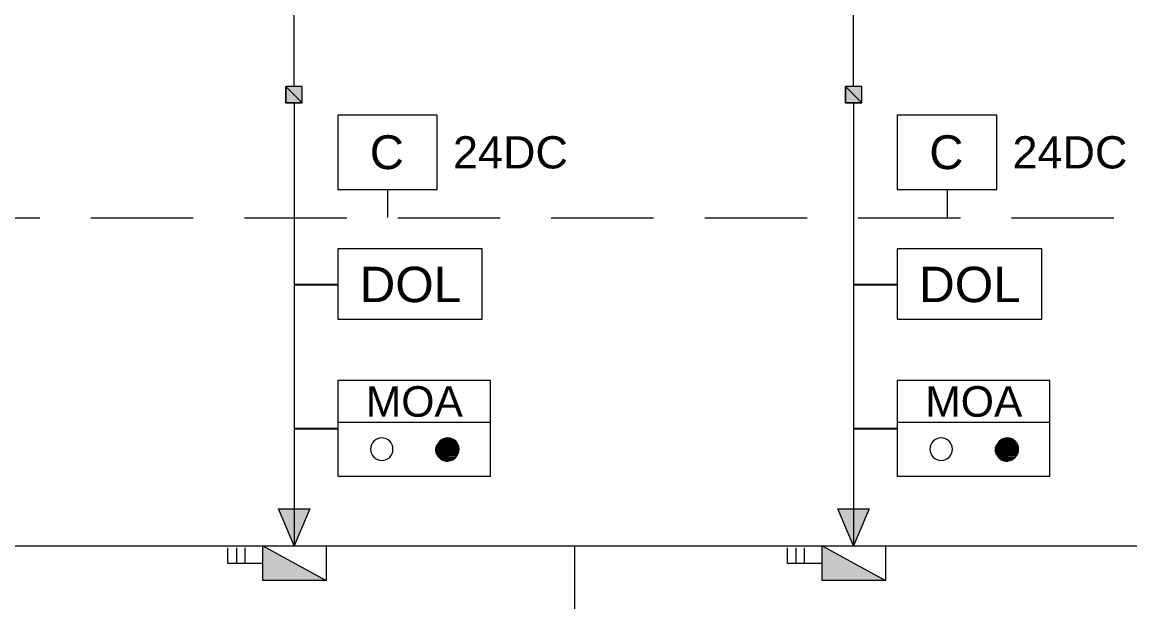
# Model space of a CAD drawing. Header units: millimetres. Extents: x -33055 to 42243, y -56860 to 24450.
# Drawn here: x -13282 to -6405, y 7867 to 11464 of the extents above; entities that cross this region are included whole.
import ezdxf

# ---------------------------------------------------------------- set-up
doc = ezdxf.new("R2010")
doc.units = ezdxf.units.MM
for name, color, linetype in [('A-PATT-CONC', 7, 'Continuous'), ('E-CTRL', 7, 'Continuous'), ('E-LEADER', 7, 'Continuous'), ('E-SLD', 7, 'Continuous'), ('E-TABLE', 7, 'Continuous'), ('E-TEXT', 7, 'Continuous')]:
    doc.layers.add(name, color=color, linetype=linetype)
doc.styles.add('ARIAL', font='arial.ttf')

msp = doc.modelspace()

# ---------------------------------------------------------------- hatches: boundary and pattern name
at = {"layer": 'A-PATT-CONC'}
h = msp.add_hatch(color=7, dxfattribs=at)
h.dxf.hatch_style = 1
h.paths.add_polyline_path([(-11788.2, 8214.9), (-11394.5, 7999), (-11788.2, 7999), (-11788.2, 8214.9)])
h = msp.add_hatch(color=7, dxfattribs=at)
h.dxf.hatch_style = 1
h.paths.add_polyline_path([(-8315.1, 8214.9), (-7921.4, 7999), (-8315.1, 7999), (-8315.1, 8214.9)])
at = {"layer": 'E-SLD'}
h = msp.add_hatch(color=7, dxfattribs=at)
h.dxf.hatch_style = 1
h.paths.add_polyline_path([(-11542.6, 11063.9), (-11644.2, 11063.9), (-11542.6, 10962.3), (-11542.6, 11063.9)])
h.paths.add_polyline_path([(-11644.2, 11063.9), (-11542.6, 10962.3), (-11644.2, 10962.3), (-11644.2, 11063.9)])
h = msp.add_hatch(color=7, dxfattribs=at)
h.dxf.hatch_style = 1
h.paths.add_polyline_path([(-8069.5, 11063.9), (-8171.1, 11063.9), (-8069.5, 10962.3), (-8069.5, 11063.9)])
h.paths.add_polyline_path([(-8171.1, 11063.9), (-8069.5, 10962.3), (-8171.1, 10962.3), (-8171.1, 11063.9)])
h = msp.add_hatch(color=7, dxfattribs=at)
h.dxf.hatch_style = 1
h.paths.add_polyline_path([(-10607.1, 8871), (-10679, 8871), (-10602.8, 8866.8), (-10607.1, 8871)])
h.paths.add_polyline_path([(-10679, 8871), (-10602.8, 8866.8), (-10683.3, 8866.8), (-10679, 8871)])
h = msp.add_hatch(color=7, dxfattribs=at)
h.dxf.hatch_style = 1
h.paths.add_polyline_path([(-10615.5, 8875.3), (-10670.6, 8875.3), (-10607.1, 8871), (-10615.5, 8875.3)])
h.paths.add_polyline_path([(-10670.6, 8875.3), (-10607.1, 8871), (-10679, 8871), (-10670.6, 8875.3)])
h = msp.add_hatch(color=7, dxfattribs=at)
h.dxf.hatch_style = 1
h.paths.add_polyline_path([(-10619.8, 8875.3), (-10666.3, 8875.3), (-10615.5, 8875.3), (-10619.8, 8875.3)])
h.paths.add_polyline_path([(-10666.3, 8875.3), (-10615.5, 8875.3), (-10670.6, 8875.3), (-10666.3, 8875.3)])
h = msp.add_hatch(color=7, dxfattribs=at)
h.dxf.hatch_style = 1
h.paths.add_polyline_path([(-10628.2, 8879.5), (-10657.9, 8879.5), (-10619.8, 8875.3), (-10628.2, 8879.5)])
h.paths.add_polyline_path([(-10657.9, 8879.5), (-10619.8, 8875.3), (-10666.3, 8875.3), (-10657.9, 8879.5)])
h = msp.add_hatch(color=7, dxfattribs=at)
h.dxf.hatch_style = 1
h.paths.add_polyline_path([(-10636.7, 8879.5), (-10653.6, 8879.5), (-10628.2, 8879.5), (-10636.7, 8879.5)])
h.paths.add_polyline_path([(-10653.6, 8879.5), (-10628.2, 8879.5), (-10657.9, 8879.5), (-10653.6, 8879.5)])
h = msp.add_hatch(color=7, dxfattribs=at)
h.dxf.hatch_style = 1
h.paths.add_polyline_path([(-10640.9, 8879.5), (-10636.7, 8879.5), (-10653.6, 8879.5), (-10640.9, 8879.5)])
h = msp.add_hatch(color=7, dxfattribs=at)
h.dxf.hatch_style = 1
h.paths.add_polyline_path([(-7134, 8871), (-7205.9, 8871), (-7129.7, 8866.8), (-7134, 8871)])
h.paths.add_polyline_path([(-7205.9, 8871), (-7129.7, 8866.8), (-7210.2, 8866.8), (-7205.9, 8871)])
h = msp.add_hatch(color=7, dxfattribs=at)
h.dxf.hatch_style = 1
h.paths.add_polyline_path([(-7142.4, 8875.3), (-7197.5, 8875.3), (-7134, 8871), (-7142.4, 8875.3)])
h.paths.add_polyline_path([(-7197.5, 8875.3), (-7134, 8871), (-7205.9, 8871), (-7197.5, 8875.3)])
h = msp.add_hatch(color=7, dxfattribs=at)
h.dxf.hatch_style = 1
h.paths.add_polyline_path([(-7146.7, 8875.3), (-7193.2, 8875.3), (-7142.4, 8875.3), (-7146.7, 8875.3)])
h.paths.add_polyline_path([(-7193.2, 8875.3), (-7142.4, 8875.3), (-7197.5, 8875.3), (-7193.2, 8875.3)])
h = msp.add_hatch(color=7, dxfattribs=at)
h.dxf.hatch_style = 1
h.paths.add_polyline_path([(-7155.1, 8879.5), (-7184.8, 8879.5), (-7146.7, 8875.3), (-7155.1, 8879.5)])
h.paths.add_polyline_path([(-7184.8, 8879.5), (-7146.7, 8875.3), (-7193.2, 8875.3), (-7184.8, 8879.5)])
h = msp.add_hatch(color=7, dxfattribs=at)
h.dxf.hatch_style = 1
h.paths.add_polyline_path([(-7163.6, 8879.5), (-7180.5, 8879.5), (-7155.1, 8879.5), (-7163.6, 8879.5)])
h.paths.add_polyline_path([(-7180.5, 8879.5), (-7155.1, 8879.5), (-7184.8, 8879.5), (-7180.5, 8879.5)])
h = msp.add_hatch(color=7, dxfattribs=at)
h.dxf.hatch_style = 1
h.paths.add_polyline_path([(-7167.8, 8879.5), (-7163.6, 8879.5), (-7180.5, 8879.5), (-7167.8, 8879.5)])
h = msp.add_hatch(color=7, dxfattribs=at)
h.dxf.hatch_style = 1
h.paths.add_polyline_path([(-10577.4, 8828.7), (-10708.7, 8828.7), (-10573.2, 8824.5), (-10577.4, 8828.7)])
h.paths.add_polyline_path([(-10708.7, 8828.7), (-10573.2, 8824.5), (-10712.9, 8824.5), (-10708.7, 8828.7)])
h = msp.add_hatch(color=7, dxfattribs=at)
h.dxf.hatch_style = 1
h.paths.add_polyline_path([(-10573.2, 8824.5), (-10712.9, 8824.5), (-10573.2, 8816), (-10573.2, 8824.5)])
h.paths.add_polyline_path([(-10712.9, 8824.5), (-10573.2, 8816), (-10712.9, 8816), (-10712.9, 8824.5)])
h = msp.add_hatch(color=7, dxfattribs=at)
h.dxf.hatch_style = 1
h.paths.add_polyline_path([(-10573.2, 8816), (-10712.9, 8816), (-10573.2, 8811.8), (-10573.2, 8816)])
h.paths.add_polyline_path([(-10712.9, 8816), (-10573.2, 8811.8), (-10712.9, 8811.8), (-10712.9, 8816)])
h = msp.add_hatch(color=7, dxfattribs=at)
h.dxf.hatch_style = 1
h.paths.add_polyline_path([(-10573.2, 8811.8), (-10712.9, 8811.8), (-10573.2, 8803.3), (-10573.2, 8811.8)])
h.paths.add_polyline_path([(-10712.9, 8811.8), (-10573.2, 8803.3), (-10712.9, 8803.3), (-10712.9, 8811.8)])
h = msp.add_hatch(color=7, dxfattribs=at)
h.dxf.hatch_style = 1
h.paths.add_polyline_path([(-10573.2, 8803.3), (-10712.9, 8803.3), (-10573.2, 8794.8), (-10573.2, 8803.3)])
h.paths.add_polyline_path([(-10712.9, 8803.3), (-10573.2, 8794.8), (-10712.9, 8794.8), (-10712.9, 8803.3)])
h = msp.add_hatch(color=7, dxfattribs=at)
h.dxf.hatch_style = 1
h.paths.add_polyline_path([(-10581.7, 8841.4), (-10704.4, 8841.4), (-10577.4, 8837.2), (-10581.7, 8841.4)])
h.paths.add_polyline_path([(-10704.4, 8841.4), (-10577.4, 8837.2), (-10708.7, 8837.2), (-10704.4, 8841.4)])
h = msp.add_hatch(color=7, dxfattribs=at)
h.dxf.hatch_style = 1
h.paths.add_polyline_path([(-10577.4, 8837.2), (-10708.7, 8837.2), (-10577.4, 8828.7), (-10577.4, 8837.2)])
h.paths.add_polyline_path([(-10708.7, 8837.2), (-10577.4, 8828.7), (-10708.7, 8828.7), (-10708.7, 8837.2)])
h = msp.add_hatch(color=7, dxfattribs=at)
h.dxf.hatch_style = 1
h.paths.add_polyline_path([(-10585.9, 8845.6), (-10700.2, 8845.6), (-10581.7, 8841.4), (-10585.9, 8845.6)])
h.paths.add_polyline_path([(-10700.2, 8845.6), (-10581.7, 8841.4), (-10704.4, 8841.4), (-10700.2, 8845.6)])
h = msp.add_hatch(color=7, dxfattribs=at)
h.dxf.hatch_style = 1
h.paths.add_polyline_path([(-10590.1, 8854.1), (-10696, 8854.1), (-10585.9, 8845.6), (-10590.1, 8854.1)])
h.paths.add_polyline_path([(-10696, 8854.1), (-10585.9, 8845.6), (-10700.2, 8845.6), (-10696, 8854.1)])
h = msp.add_hatch(color=7, dxfattribs=at)
h.dxf.hatch_style = 1
h.paths.add_polyline_path([(-10590.1, 8858.3), (-10691.7, 8858.3), (-10590.1, 8854.1), (-10590.1, 8858.3)])
h.paths.add_polyline_path([(-10691.7, 8858.3), (-10590.1, 8854.1), (-10696, 8854.1), (-10691.7, 8858.3)])
h = msp.add_hatch(color=7, dxfattribs=at)
h.dxf.hatch_style = 1
h.paths.add_polyline_path([(-10598.6, 8862.6), (-10687.5, 8862.6), (-10590.1, 8858.3), (-10598.6, 8862.6)])
h.paths.add_polyline_path([(-10687.5, 8862.6), (-10590.1, 8858.3), (-10691.7, 8858.3), (-10687.5, 8862.6)])
h = msp.add_hatch(color=7, dxfattribs=at)
h.dxf.hatch_style = 1
h.paths.add_polyline_path([(-10602.8, 8866.8), (-10683.3, 8866.8), (-10598.6, 8862.6), (-10602.8, 8866.8)])
h.paths.add_polyline_path([(-10683.3, 8866.8), (-10598.6, 8862.6), (-10687.5, 8862.6), (-10683.3, 8866.8)])
h = msp.add_hatch(color=7, dxfattribs=at)
h.dxf.hatch_style = 1
h.paths.add_polyline_path([(-7104.3, 8828.7), (-7235.6, 8828.7), (-7100.1, 8824.5), (-7104.3, 8828.7)])
h.paths.add_polyline_path([(-7235.6, 8828.7), (-7100.1, 8824.5), (-7239.8, 8824.5), (-7235.6, 8828.7)])
h = msp.add_hatch(color=7, dxfattribs=at)
h.dxf.hatch_style = 1
h.paths.add_polyline_path([(-7100.1, 8824.5), (-7239.8, 8824.5), (-7100.1, 8816), (-7100.1, 8824.5)])
h.paths.add_polyline_path([(-7239.8, 8824.5), (-7100.1, 8816), (-7239.8, 8816), (-7239.8, 8824.5)])
h = msp.add_hatch(color=7, dxfattribs=at)
h.dxf.hatch_style = 1
h.paths.add_polyline_path([(-7100.1, 8816), (-7239.8, 8816), (-7100.1, 8811.8), (-7100.1, 8816)])
h.paths.add_polyline_path([(-7239.8, 8816), (-7100.1, 8811.8), (-7239.8, 8811.8), (-7239.8, 8816)])
h = msp.add_hatch(color=7, dxfattribs=at)
h.dxf.hatch_style = 1
h.paths.add_polyline_path([(-7100.1, 8811.8), (-7239.8, 8811.8), (-7100.1, 8803.3), (-7100.1, 8811.8)])
h.paths.add_polyline_path([(-7239.8, 8811.8), (-7100.1, 8803.3), (-7239.8, 8803.3), (-7239.8, 8811.8)])
h = msp.add_hatch(color=7, dxfattribs=at)
h.dxf.hatch_style = 1
h.paths.add_polyline_path([(-7100.1, 8803.3), (-7239.8, 8803.3), (-7100.1, 8794.8), (-7100.1, 8803.3)])
h.paths.add_polyline_path([(-7239.8, 8803.3), (-7100.1, 8794.8), (-7239.8, 8794.8), (-7239.8, 8803.3)])
h = msp.add_hatch(color=7, dxfattribs=at)
h.dxf.hatch_style = 1
h.paths.add_polyline_path([(-7108.6, 8841.4), (-7231.3, 8841.4), (-7104.3, 8837.2), (-7108.6, 8841.4)])
h.paths.add_polyline_path([(-7231.3, 8841.4), (-7104.3, 8837.2), (-7235.6, 8837.2), (-7231.3, 8841.4)])
h = msp.add_hatch(color=7, dxfattribs=at)
h.dxf.hatch_style = 1
h.paths.add_polyline_path([(-7104.3, 8837.2), (-7235.6, 8837.2), (-7104.3, 8828.7), (-7104.3, 8837.2)])
h.paths.add_polyline_path([(-7235.6, 8837.2), (-7104.3, 8828.7), (-7235.6, 8828.7), (-7235.6, 8837.2)])
h = msp.add_hatch(color=7, dxfattribs=at)
h.dxf.hatch_style = 1
h.paths.add_polyline_path([(-7112.8, 8845.6), (-7227.1, 8845.6), (-7108.6, 8841.4), (-7112.8, 8845.6)])
h.paths.add_polyline_path([(-7227.1, 8845.6), (-7108.6, 8841.4), (-7231.3, 8841.4), (-7227.1, 8845.6)])
h = msp.add_hatch(color=7, dxfattribs=at)
h.dxf.hatch_style = 1
h.paths.add_polyline_path([(-7117, 8854.1), (-7222.9, 8854.1), (-7112.8, 8845.6), (-7117, 8854.1)])
h.paths.add_polyline_path([(-7222.9, 8854.1), (-7112.8, 8845.6), (-7227.1, 8845.6), (-7222.9, 8854.1)])
h = msp.add_hatch(color=7, dxfattribs=at)
h.dxf.hatch_style = 1
h.paths.add_polyline_path([(-7117, 8858.3), (-7218.6, 8858.3), (-7117, 8854.1), (-7117, 8858.3)])
h.paths.add_polyline_path([(-7218.6, 8858.3), (-7117, 8854.1), (-7222.9, 8854.1), (-7218.6, 8858.3)])
h = msp.add_hatch(color=7, dxfattribs=at)
h.dxf.hatch_style = 1
h.paths.add_polyline_path([(-7125.5, 8862.6), (-7214.4, 8862.6), (-7117, 8858.3), (-7125.5, 8862.6)])
h.paths.add_polyline_path([(-7214.4, 8862.6), (-7117, 8858.3), (-7218.6, 8858.3), (-7214.4, 8862.6)])
h = msp.add_hatch(color=7, dxfattribs=at)
h.dxf.hatch_style = 1
h.paths.add_polyline_path([(-7129.7, 8866.8), (-7210.2, 8866.8), (-7125.5, 8862.6), (-7129.7, 8866.8)])
h.paths.add_polyline_path([(-7210.2, 8866.8), (-7125.5, 8862.6), (-7214.4, 8862.6), (-7210.2, 8866.8)])
h = msp.add_hatch(color=7, dxfattribs=at)
h.dxf.hatch_style = 1
h.paths.add_polyline_path([(-10573.2, 8794.8), (-10712.9, 8794.8), (-10577.4, 8790.6), (-10573.2, 8794.8)])
h.paths.add_polyline_path([(-10712.9, 8794.8), (-10577.4, 8790.6), (-10708.7, 8790.6), (-10712.9, 8794.8)])
h = msp.add_hatch(color=7, dxfattribs=at)
h.dxf.hatch_style = 1
h.paths.add_polyline_path([(-10577.4, 8790.6), (-10708.7, 8790.6), (-10577.4, 8782.1), (-10577.4, 8790.6)])
h.paths.add_polyline_path([(-10708.7, 8790.6), (-10577.4, 8782.1), (-10708.7, 8782.1), (-10708.7, 8790.6)])
h = msp.add_hatch(color=7, dxfattribs=at)
h.dxf.hatch_style = 1
h.paths.add_polyline_path([(-10577.4, 8782.1), (-10708.7, 8782.1), (-10581.7, 8777.9), (-10577.4, 8782.1)])
h.paths.add_polyline_path([(-10708.7, 8782.1), (-10581.7, 8777.9), (-10704.4, 8777.9), (-10708.7, 8782.1)])
h = msp.add_hatch(color=7, dxfattribs=at)
h.dxf.hatch_style = 1
h.paths.add_polyline_path([(-10581.7, 8777.9), (-10704.4, 8777.9), (-10585.9, 8773.7), (-10581.7, 8777.9)])
h.paths.add_polyline_path([(-10704.4, 8777.9), (-10585.9, 8773.7), (-10700.2, 8773.7), (-10704.4, 8777.9)])
h = msp.add_hatch(color=7, dxfattribs=at)
h.dxf.hatch_style = 1
h.paths.add_polyline_path([(-10585.9, 8773.7), (-10700.2, 8773.7), (-10590.1, 8765.2), (-10585.9, 8773.7)])
h.paths.add_polyline_path([(-10700.2, 8773.7), (-10590.1, 8765.2), (-10696, 8765.2), (-10700.2, 8773.7)])
h = msp.add_hatch(color=7, dxfattribs=at)
h.dxf.hatch_style = 1
h.paths.add_polyline_path([(-10590.1, 8765.2), (-10696, 8765.2), (-10590.1, 8761), (-10590.1, 8765.2)])
h.paths.add_polyline_path([(-10696, 8765.2), (-10590.1, 8761), (-10691.7, 8761), (-10696, 8765.2)])
h = msp.add_hatch(color=7, dxfattribs=at)
h.dxf.hatch_style = 1
h.paths.add_polyline_path([(-10590.1, 8761), (-10691.7, 8761), (-10598.6, 8756.7), (-10590.1, 8761)])
h.paths.add_polyline_path([(-10691.7, 8761), (-10598.6, 8756.7), (-10687.5, 8756.7), (-10691.7, 8761)])
h = msp.add_hatch(color=7, dxfattribs=at)
h.dxf.hatch_style = 1
h.paths.add_polyline_path([(-10598.6, 8756.7), (-10687.5, 8756.7), (-10602.8, 8752.5), (-10598.6, 8756.7)])
h.paths.add_polyline_path([(-10687.5, 8756.7), (-10602.8, 8752.5), (-10683.3, 8752.5), (-10687.5, 8756.7)])
h = msp.add_hatch(color=7, dxfattribs=at)
h.dxf.hatch_style = 1
h.paths.add_polyline_path([(-10602.8, 8752.5), (-10683.3, 8752.5), (-10607.1, 8748.3), (-10602.8, 8752.5)])
h.paths.add_polyline_path([(-10683.3, 8752.5), (-10607.1, 8748.3), (-10679, 8748.3), (-10683.3, 8752.5)])
h = msp.add_hatch(color=7, dxfattribs=at)
h.dxf.hatch_style = 1
h.paths.add_polyline_path([(-10607.1, 8748.3), (-10679, 8748.3), (-10615.5, 8748.3), (-10607.1, 8748.3)])
h.paths.add_polyline_path([(-10679, 8748.3), (-10615.5, 8748.3), (-10670.6, 8748.3), (-10679, 8748.3)])
h = msp.add_hatch(color=7, dxfattribs=at)
h.dxf.hatch_style = 1
h.paths.add_polyline_path([(-10615.5, 8748.3), (-10670.6, 8748.3), (-10619.8, 8744), (-10615.5, 8748.3)])
h.paths.add_polyline_path([(-10670.6, 8748.3), (-10619.8, 8744), (-10666.3, 8744), (-10670.6, 8748.3)])
h = msp.add_hatch(color=7, dxfattribs=at)
h.dxf.hatch_style = 1
h.paths.add_polyline_path([(-10619.8, 8744), (-10666.3, 8744), (-10628.2, 8744), (-10619.8, 8744)])
h.paths.add_polyline_path([(-10666.3, 8744), (-10628.2, 8744), (-10657.9, 8744), (-10666.3, 8744)])
h = msp.add_hatch(color=7, dxfattribs=at)
h.dxf.hatch_style = 1
h.paths.add_polyline_path([(-10657.9, 8744), (-10653.6, 8739.8), (-10636.7, 8739.8), (-10657.9, 8744)])
h.paths.add_polyline_path([(-10653.6, 8739.8), (-10636.7, 8739.8), (-10640.9, 8739.8), (-10653.6, 8739.8)])
h = msp.add_hatch(color=7, dxfattribs=at)
h.dxf.hatch_style = 1
h.paths.add_polyline_path([(-10657.9, 8744), (-10628.2, 8744), (-10636.7, 8739.8), (-10657.9, 8744)])
h = msp.add_hatch(color=7, dxfattribs=at)
h.dxf.hatch_style = 1
h.paths.add_polyline_path([(-7100.1, 8794.8), (-7239.8, 8794.8), (-7104.3, 8790.6), (-7100.1, 8794.8)])
h.paths.add_polyline_path([(-7239.8, 8794.8), (-7104.3, 8790.6), (-7235.6, 8790.6), (-7239.8, 8794.8)])
h = msp.add_hatch(color=7, dxfattribs=at)
h.dxf.hatch_style = 1
h.paths.add_polyline_path([(-7104.3, 8790.6), (-7235.6, 8790.6), (-7104.3, 8782.1), (-7104.3, 8790.6)])
h.paths.add_polyline_path([(-7235.6, 8790.6), (-7104.3, 8782.1), (-7235.6, 8782.1), (-7235.6, 8790.6)])
h = msp.add_hatch(color=7, dxfattribs=at)
h.dxf.hatch_style = 1
h.paths.add_polyline_path([(-7104.3, 8782.1), (-7235.6, 8782.1), (-7108.6, 8777.9), (-7104.3, 8782.1)])
h.paths.add_polyline_path([(-7235.6, 8782.1), (-7108.6, 8777.9), (-7231.3, 8777.9), (-7235.6, 8782.1)])
h = msp.add_hatch(color=7, dxfattribs=at)
h.dxf.hatch_style = 1
h.paths.add_polyline_path([(-7108.6, 8777.9), (-7231.3, 8777.9), (-7112.8, 8773.7), (-7108.6, 8777.9)])
h.paths.add_polyline_path([(-7231.3, 8777.9), (-7112.8, 8773.7), (-7227.1, 8773.7), (-7231.3, 8777.9)])
h = msp.add_hatch(color=7, dxfattribs=at)
h.dxf.hatch_style = 1
h.paths.add_polyline_path([(-7112.8, 8773.7), (-7227.1, 8773.7), (-7117, 8765.2), (-7112.8, 8773.7)])
h.paths.add_polyline_path([(-7227.1, 8773.7), (-7117, 8765.2), (-7222.9, 8765.2), (-7227.1, 8773.7)])
h = msp.add_hatch(color=7, dxfattribs=at)
h.dxf.hatch_style = 1
h.paths.add_polyline_path([(-7117, 8765.2), (-7222.9, 8765.2), (-7117, 8761), (-7117, 8765.2)])
h.paths.add_polyline_path([(-7222.9, 8765.2), (-7117, 8761), (-7218.6, 8761), (-7222.9, 8765.2)])
h = msp.add_hatch(color=7, dxfattribs=at)
h.dxf.hatch_style = 1
h.paths.add_polyline_path([(-7117, 8761), (-7218.6, 8761), (-7125.5, 8756.7), (-7117, 8761)])
h.paths.add_polyline_path([(-7218.6, 8761), (-7125.5, 8756.7), (-7214.4, 8756.7), (-7218.6, 8761)])
h = msp.add_hatch(color=7, dxfattribs=at)
h.dxf.hatch_style = 1
h.paths.add_polyline_path([(-7125.5, 8756.7), (-7214.4, 8756.7), (-7129.7, 8752.5), (-7125.5, 8756.7)])
h.paths.add_polyline_path([(-7214.4, 8756.7), (-7129.7, 8752.5), (-7210.2, 8752.5), (-7214.4, 8756.7)])
h = msp.add_hatch(color=7, dxfattribs=at)
h.dxf.hatch_style = 1
h.paths.add_polyline_path([(-7129.7, 8752.5), (-7210.2, 8752.5), (-7134, 8748.3), (-7129.7, 8752.5)])
h.paths.add_polyline_path([(-7210.2, 8752.5), (-7134, 8748.3), (-7205.9, 8748.3), (-7210.2, 8752.5)])
h = msp.add_hatch(color=7, dxfattribs=at)
h.dxf.hatch_style = 1
h.paths.add_polyline_path([(-7134, 8748.3), (-7205.9, 8748.3), (-7142.4, 8748.3), (-7134, 8748.3)])
h.paths.add_polyline_path([(-7205.9, 8748.3), (-7142.4, 8748.3), (-7197.5, 8748.3), (-7205.9, 8748.3)])
h = msp.add_hatch(color=7, dxfattribs=at)
h.dxf.hatch_style = 1
h.paths.add_polyline_path([(-7142.4, 8748.3), (-7197.5, 8748.3), (-7146.7, 8744), (-7142.4, 8748.3)])
h.paths.add_polyline_path([(-7197.5, 8748.3), (-7146.7, 8744), (-7193.2, 8744), (-7197.5, 8748.3)])
h = msp.add_hatch(color=7, dxfattribs=at)
h.dxf.hatch_style = 1
h.paths.add_polyline_path([(-7146.7, 8744), (-7193.2, 8744), (-7155.1, 8744), (-7146.7, 8744)])
h.paths.add_polyline_path([(-7193.2, 8744), (-7155.1, 8744), (-7184.8, 8744), (-7193.2, 8744)])
h = msp.add_hatch(color=7, dxfattribs=at)
h.dxf.hatch_style = 1
h.paths.add_polyline_path([(-7184.8, 8744), (-7180.5, 8739.8), (-7163.6, 8739.8), (-7184.8, 8744)])
h.paths.add_polyline_path([(-7180.5, 8739.8), (-7163.6, 8739.8), (-7167.8, 8739.8), (-7180.5, 8739.8)])
h = msp.add_hatch(color=7, dxfattribs=at)
h.dxf.hatch_style = 1
h.paths.add_polyline_path([(-7184.8, 8744), (-7155.1, 8744), (-7163.6, 8739.8), (-7184.8, 8744)])
h = msp.add_hatch(color=7, dxfattribs=at)
h.dxf.hatch_style = 1
h.paths.add_polyline_path([(-11690.8, 8443.5), (-11496.1, 8443.5), (-11593.4, 8214.9), (-11690.8, 8443.5)])
h = msp.add_hatch(color=7, dxfattribs=at)
h.dxf.hatch_style = 1
h.paths.add_polyline_path([(-8217.7, 8443.5), (-8023, 8443.5), (-8120.3, 8214.9), (-8217.7, 8443.5)])

# ---------------------------------------------------------------- linework, layer by layer
at = {"color": 7, "lineweight": 0}
for p, q in [((-11949, 8104.8), (-11949, 8202.2)), ((-11898.2, 8104.8), (-11898.2, 8202.2)), ((-11788.2, 8214.9), (-11394.5, 7999)), ((-8475.9, 8104.8), (-8475.9, 8202.2)), ((-8425.1, 8104.8), (-8425.1, 8202.2)), ((-8315.1, 8214.9), (-7921.4, 7999))]:
    msp.add_line(p, q, dxfattribs=at)
for points in [[(-11788.2, 8104.8), (-12004.1, 8104.8), (-12004.1, 8202.2)], [(-11394.5, 8214.9), (-11394.5, 7999), (-11788.2, 7999), (-11788.2, 8214.9), (-11394.5, 8214.9)], [(-8315.1, 8104.8), (-8531, 8104.8), (-8531, 8202.2)], [(-7921.4, 8214.9), (-7921.4, 7999), (-8315.1, 7999), (-8315.1, 8214.9), (-7921.4, 8214.9)]]:
    msp.add_lwpolyline(points, dxfattribs=at)
at = {"layer": 'A-PATT-CONC', "color": 7, "lineweight": 0}
for points in [[(-11788.2, 8214.9), (-11394.5, 7999), (-11788.2, 7999), (-11788.2, 8214.9)], [(-8315.1, 8214.9), (-7921.4, 7999), (-8315.1, 7999), (-8315.1, 8214.9)]]:
    msp.add_lwpolyline(points, dxfattribs=at)
at = {"layer": 'E-CTRL', "color": 7, "lineweight": 0}
for p, q in [((-13807, 10250), (-13172, 10250)), ((-12854.5, 10250), (-12219.5, 10250)), ((-11902, 10250), (-11267, 10250)), ((-10949.5, 10250), (-10314.5, 10250)), ((-9997, 10250), (-9362, 10250)), ((-9044.5, 10250), (-8409.5, 10250)), ((-8092, 10250), (-7457, 10250)), ((-7139.5, 10250), (-6504.5, 10250))]:
    msp.add_line(p, q, dxfattribs=at)
at = {"layer": 'E-LEADER', "color": 253, "lineweight": 25, "true_color": 0x999999}
for p, q in [((-11593.4, 9836.2), (-11322.5, 9836.2)), ((-8120.3, 9836.2), (-7849.4, 9836.2)), ((-11593.4, 8943), (-11322.5, 8943)), ((-8120.3, 8943), (-7849.4, 8943))]:
    msp.add_line(p, q, dxfattribs=at)
at = {"layer": 'E-SLD', "color": 7, "lineweight": 0}
for p, q in [((-11593.4, 10962.3), (-11593.4, 8214.9)), ((-8120.3, 10962.3), (-8120.3, 8214.9)), ((-11013.5, 10424.7), (-11013.5, 10251.1)), ((-7540.4, 10424.7), (-7540.4, 10251.1)), ((-11322.5, 8981.1), (-10374.2, 8981.1)), ((-7849.4, 8981.1), (-6901.1, 8981.1))]:
    msp.add_line(p, q, dxfattribs=at)
for points in [[(-11593.4, 11063.9), (-11593.4, 11567.7), (-11991.4, 12274.6)], [(-8120.3, 11063.9), (-8120.3, 11567.7), (-8518.3, 12274.6)], [(-11644.2, 11063.9), (-11644.2, 10962.3), (-11542.6, 10962.3), (-11542.6, 11063.9), (-11644.2, 11063.9)], [(-11542.6, 11063.9), (-11644.2, 11063.9), (-11542.6, 10962.3), (-11542.6, 11063.9)], [(-11644.2, 11063.9), (-11542.6, 10962.3), (-11644.2, 10962.3), (-11644.2, 11063.9)], [(-8171.1, 11063.9), (-8171.1, 10962.3), (-8069.5, 10962.3), (-8069.5, 11063.9), (-8171.1, 11063.9)], [(-8069.5, 11063.9), (-8171.1, 11063.9), (-8069.5, 10962.3), (-8069.5, 11063.9)], [(-8171.1, 11063.9), (-8069.5, 10962.3), (-8171.1, 10962.3), (-8171.1, 11063.9)], [(-11322.5, 10886.1), (-11322.5, 10424.7), (-10704.4, 10424.7), (-10704.4, 10886.1), (-11322.5, 10886.1)], [(-7849.4, 10886.1), (-7849.4, 10424.7), (-7231.3, 10424.7), (-7231.3, 10886.1), (-7849.4, 10886.1)], [(-11322.5, 10056.4), (-11322.5, 9620.3), (-10425, 9620.3), (-10425, 10056.4), (-11322.5, 10056.4)], [(-7849.4, 10056.4), (-7849.4, 9620.3), (-6951.9, 9620.3), (-6951.9, 10056.4), (-7849.4, 10056.4)], [(-11322.5, 9239.3), (-11322.5, 8646.7), (-10374.2, 8646.7), (-10374.2, 9239.3), (-11322.5, 9239.3)], [(-7849.4, 9239.3), (-7849.4, 8646.7), (-6901.1, 8646.7), (-6901.1, 9239.3), (-7849.4, 9239.3)], [(-10979.6, 8813.9), (-10981, 8828), (-10985.1, 8841.1), (-10991.5, 8852.9), (-11000, 8863.3), (-11010.4, 8871.8), (-11022.2, 8878.2), (-11035.4, 8882.3), (-11049.4, 8883.7), (-11063.5, 8882.3), (-11076.6, 8878.2), (-11088.5, 8871.8), (-11098.8, 8863.3), (-11107.4, 8852.9), (-11113.8, 8841.1), (-11117.9, 8828), (-11119.3, 8813.9), (-11117.9, 8799.8), (-11113.8, 8786.7), (-11107.4, 8774.8), (-11098.8, 8764.5), (-11088.5, 8756), (-11076.6, 8749.5), (-11063.5, 8745.5), (-11049.4, 8744), (-11035.4, 8745.5), (-11022.2, 8749.5), (-11010.4, 8756), (-11000, 8764.5), (-10991.5, 8774.8), (-10985.1, 8786.7), (-10981, 8799.8), (-10979.6, 8813.9)], [(-10569, 8813.9), (-10570.4, 8828), (-10574.4, 8841.1), (-10580.9, 8852.9), (-10589.4, 8863.3), (-10599.7, 8871.8), (-10611.6, 8878.2), (-10624.7, 8882.3), (-10638.8, 8883.7), (-10652.9, 8882.3), (-10666, 8878.2), (-10677.9, 8871.8), (-10688.2, 8863.3), (-10696.7, 8852.9), (-10703.2, 8841.1), (-10707.2, 8828), (-10708.7, 8813.9), (-10707.2, 8799.8), (-10703.2, 8786.7), (-10696.7, 8774.8), (-10688.2, 8764.5), (-10677.9, 8756), (-10666, 8749.5), (-10652.9, 8745.5), (-10638.8, 8744), (-10624.7, 8745.5), (-10611.6, 8749.5), (-10599.7, 8756), (-10589.4, 8764.5), (-10580.9, 8774.8), (-10574.4, 8786.7), (-10570.4, 8799.8), (-10569, 8813.9)], [(-10679, 8871), (-10602.8, 8866.8), (-10683.3, 8866.8), (-10679, 8871)], [(-10670.6, 8875.3), (-10607.1, 8871), (-10679, 8871), (-10670.6, 8875.3)], [(-10607.1, 8871), (-10679, 8871), (-10602.8, 8866.8), (-10607.1, 8871)], [(-10666.3, 8875.3), (-10615.5, 8875.3), (-10670.6, 8875.3), (-10666.3, 8875.3)], [(-10615.5, 8875.3), (-10670.6, 8875.3), (-10607.1, 8871), (-10615.5, 8875.3)], [(-10657.9, 8879.5), (-10619.8, 8875.3), (-10666.3, 8875.3), (-10657.9, 8879.5)], [(-10619.8, 8875.3), (-10666.3, 8875.3), (-10615.5, 8875.3), (-10619.8, 8875.3)], [(-10653.6, 8879.5), (-10628.2, 8879.5), (-10657.9, 8879.5), (-10653.6, 8879.5)], [(-10628.2, 8879.5), (-10657.9, 8879.5), (-10619.8, 8875.3), (-10628.2, 8879.5)], [(-10640.9, 8879.5), (-10636.7, 8879.5), (-10653.6, 8879.5), (-10640.9, 8879.5)], [(-10636.7, 8879.5), (-10653.6, 8879.5), (-10628.2, 8879.5), (-10636.7, 8879.5)], [(-7506.5, 8813.9), (-7507.9, 8828), (-7512, 8841.1), (-7518.4, 8852.9), (-7526.9, 8863.3), (-7537.3, 8871.8), (-7549.1, 8878.2), (-7562.3, 8882.3), (-7576.3, 8883.7), (-7590.4, 8882.3), (-7603.5, 8878.2), (-7615.4, 8871.8), (-7625.7, 8863.3), (-7634.3, 8852.9), (-7640.7, 8841.1), (-7644.8, 8828), (-7646.2, 8813.9), (-7644.8, 8799.8), (-7640.7, 8786.7), (-7634.3, 8774.8), (-7625.7, 8764.5), (-7615.4, 8756), (-7603.5, 8749.5), (-7590.4, 8745.5), (-7576.3, 8744), (-7562.3, 8745.5), (-7549.1, 8749.5), (-7537.3, 8756), (-7526.9, 8764.5), (-7518.4, 8774.8), (-7512, 8786.7), (-7507.9, 8799.8), (-7506.5, 8813.9)], [(-7095.9, 8813.9), (-7097.3, 8828), (-7101.3, 8841.1), (-7107.8, 8852.9), (-7116.3, 8863.3), (-7126.6, 8871.8), (-7138.5, 8878.2), (-7151.6, 8882.3), (-7165.7, 8883.7), (-7179.8, 8882.3), (-7192.9, 8878.2), (-7204.8, 8871.8), (-7215.1, 8863.3), (-7223.6, 8852.9), (-7230.1, 8841.1), (-7234.1, 8828), (-7235.6, 8813.9), (-7234.1, 8799.8), (-7230.1, 8786.7), (-7223.6, 8774.8), (-7215.1, 8764.5), (-7204.8, 8756), (-7192.9, 8749.5), (-7179.8, 8745.5), (-7165.7, 8744), (-7151.6, 8745.5), (-7138.5, 8749.5), (-7126.6, 8756), (-7116.3, 8764.5), (-7107.8, 8774.8), (-7101.3, 8786.7), (-7097.3, 8799.8), (-7095.9, 8813.9)], [(-7205.9, 8871), (-7129.7, 8866.8), (-7210.2, 8866.8), (-7205.9, 8871)], [(-7197.5, 8875.3), (-7134, 8871), (-7205.9, 8871), (-7197.5, 8875.3)], [(-7134, 8871), (-7205.9, 8871), (-7129.7, 8866.8), (-7134, 8871)], [(-7193.2, 8875.3), (-7142.4, 8875.3), (-7197.5, 8875.3), (-7193.2, 8875.3)], [(-7142.4, 8875.3), (-7197.5, 8875.3), (-7134, 8871), (-7142.4, 8875.3)], [(-7184.8, 8879.5), (-7146.7, 8875.3), (-7193.2, 8875.3), (-7184.8, 8879.5)], [(-7146.7, 8875.3), (-7193.2, 8875.3), (-7142.4, 8875.3), (-7146.7, 8875.3)], [(-7180.5, 8879.5), (-7155.1, 8879.5), (-7184.8, 8879.5), (-7180.5, 8879.5)], [(-7155.1, 8879.5), (-7184.8, 8879.5), (-7146.7, 8875.3), (-7155.1, 8879.5)], [(-7167.8, 8879.5), (-7163.6, 8879.5), (-7180.5, 8879.5), (-7167.8, 8879.5)], [(-7163.6, 8879.5), (-7180.5, 8879.5), (-7155.1, 8879.5), (-7163.6, 8879.5)], [(-10708.7, 8828.7), (-10573.2, 8824.5), (-10712.9, 8824.5), (-10708.7, 8828.7)], [(-10573.2, 8824.5), (-10712.9, 8824.5), (-10573.2, 8816), (-10573.2, 8824.5)], [(-10712.9, 8824.5), (-10573.2, 8816), (-10712.9, 8816), (-10712.9, 8824.5)], [(-10573.2, 8816), (-10712.9, 8816), (-10573.2, 8811.8), (-10573.2, 8816)], [(-10712.9, 8816), (-10573.2, 8811.8), (-10712.9, 8811.8), (-10712.9, 8816)], [(-10573.2, 8811.8), (-10712.9, 8811.8), (-10573.2, 8803.3), (-10573.2, 8811.8)], [(-10712.9, 8811.8), (-10573.2, 8803.3), (-10712.9, 8803.3), (-10712.9, 8811.8)], [(-10573.2, 8803.3), (-10712.9, 8803.3), (-10573.2, 8794.8), (-10573.2, 8803.3)], [(-10712.9, 8803.3), (-10573.2, 8794.8), (-10712.9, 8794.8), (-10712.9, 8803.3)], [(-10704.4, 8841.4), (-10577.4, 8837.2), (-10708.7, 8837.2), (-10704.4, 8841.4)], [(-10577.4, 8837.2), (-10708.7, 8837.2), (-10577.4, 8828.7), (-10577.4, 8837.2)], [(-10708.7, 8837.2), (-10577.4, 8828.7), (-10708.7, 8828.7), (-10708.7, 8837.2)], [(-10577.4, 8828.7), (-10708.7, 8828.7), (-10573.2, 8824.5), (-10577.4, 8828.7)], [(-10700.2, 8845.6), (-10581.7, 8841.4), (-10704.4, 8841.4), (-10700.2, 8845.6)], [(-10581.7, 8841.4), (-10704.4, 8841.4), (-10577.4, 8837.2), (-10581.7, 8841.4)], [(-10696, 8854.1), (-10585.9, 8845.6), (-10700.2, 8845.6), (-10696, 8854.1)], [(-10585.9, 8845.6), (-10700.2, 8845.6), (-10581.7, 8841.4), (-10585.9, 8845.6)], [(-10691.7, 8858.3), (-10590.1, 8854.1), (-10696, 8854.1), (-10691.7, 8858.3)], [(-10590.1, 8854.1), (-10696, 8854.1), (-10585.9, 8845.6), (-10590.1, 8854.1)], [(-10687.5, 8862.6), (-10590.1, 8858.3), (-10691.7, 8858.3), (-10687.5, 8862.6)], [(-10590.1, 8858.3), (-10691.7, 8858.3), (-10590.1, 8854.1), (-10590.1, 8858.3)], [(-10683.3, 8866.8), (-10598.6, 8862.6), (-10687.5, 8862.6), (-10683.3, 8866.8)], [(-10598.6, 8862.6), (-10687.5, 8862.6), (-10590.1, 8858.3), (-10598.6, 8862.6)], [(-10602.8, 8866.8), (-10683.3, 8866.8), (-10598.6, 8862.6), (-10602.8, 8866.8)], [(-7235.6, 8828.7), (-7100.1, 8824.5), (-7239.8, 8824.5), (-7235.6, 8828.7)], [(-7100.1, 8824.5), (-7239.8, 8824.5), (-7100.1, 8816), (-7100.1, 8824.5)], [(-7239.8, 8824.5), (-7100.1, 8816), (-7239.8, 8816), (-7239.8, 8824.5)], [(-7100.1, 8816), (-7239.8, 8816), (-7100.1, 8811.8), (-7100.1, 8816)], [(-7239.8, 8816), (-7100.1, 8811.8), (-7239.8, 8811.8), (-7239.8, 8816)], [(-7100.1, 8811.8), (-7239.8, 8811.8), (-7100.1, 8803.3), (-7100.1, 8811.8)], [(-7239.8, 8811.8), (-7100.1, 8803.3), (-7239.8, 8803.3), (-7239.8, 8811.8)], [(-7100.1, 8803.3), (-7239.8, 8803.3), (-7100.1, 8794.8), (-7100.1, 8803.3)], [(-7239.8, 8803.3), (-7100.1, 8794.8), (-7239.8, 8794.8), (-7239.8, 8803.3)], [(-7231.3, 8841.4), (-7104.3, 8837.2), (-7235.6, 8837.2), (-7231.3, 8841.4)], [(-7104.3, 8837.2), (-7235.6, 8837.2), (-7104.3, 8828.7), (-7104.3, 8837.2)], [(-7235.6, 8837.2), (-7104.3, 8828.7), (-7235.6, 8828.7), (-7235.6, 8837.2)], [(-7104.3, 8828.7), (-7235.6, 8828.7), (-7100.1, 8824.5), (-7104.3, 8828.7)], [(-7227.1, 8845.6), (-7108.6, 8841.4), (-7231.3, 8841.4), (-7227.1, 8845.6)], [(-7108.6, 8841.4), (-7231.3, 8841.4), (-7104.3, 8837.2), (-7108.6, 8841.4)], [(-7222.9, 8854.1), (-7112.8, 8845.6), (-7227.1, 8845.6), (-7222.9, 8854.1)], [(-7112.8, 8845.6), (-7227.1, 8845.6), (-7108.6, 8841.4), (-7112.8, 8845.6)], [(-7218.6, 8858.3), (-7117, 8854.1), (-7222.9, 8854.1), (-7218.6, 8858.3)], [(-7117, 8854.1), (-7222.9, 8854.1), (-7112.8, 8845.6), (-7117, 8854.1)], [(-7214.4, 8862.6), (-7117, 8858.3), (-7218.6, 8858.3), (-7214.4, 8862.6)], [(-7117, 8858.3), (-7218.6, 8858.3), (-7117, 8854.1), (-7117, 8858.3)], [(-7210.2, 8866.8), (-7125.5, 8862.6), (-7214.4, 8862.6), (-7210.2, 8866.8)], [(-7125.5, 8862.6), (-7214.4, 8862.6), (-7117, 8858.3), (-7125.5, 8862.6)], [(-7129.7, 8866.8), (-7210.2, 8866.8), (-7125.5, 8862.6), (-7129.7, 8866.8)], [(-10573.2, 8794.8), (-10712.9, 8794.8), (-10577.4, 8790.6), (-10573.2, 8794.8)], [(-10712.9, 8794.8), (-10577.4, 8790.6), (-10708.7, 8790.6), (-10712.9, 8794.8)], [(-10577.4, 8790.6), (-10708.7, 8790.6), (-10577.4, 8782.1), (-10577.4, 8790.6)], [(-10708.7, 8790.6), (-10577.4, 8782.1), (-10708.7, 8782.1), (-10708.7, 8790.6)], [(-10577.4, 8782.1), (-10708.7, 8782.1), (-10581.7, 8777.9), (-10577.4, 8782.1)], [(-10708.7, 8782.1), (-10581.7, 8777.9), (-10704.4, 8777.9), (-10708.7, 8782.1)], [(-10581.7, 8777.9), (-10704.4, 8777.9), (-10585.9, 8773.7), (-10581.7, 8777.9)], [(-10704.4, 8777.9), (-10585.9, 8773.7), (-10700.2, 8773.7), (-10704.4, 8777.9)], [(-10585.9, 8773.7), (-10700.2, 8773.7), (-10590.1, 8765.2), (-10585.9, 8773.7)], [(-10700.2, 8773.7), (-10590.1, 8765.2), (-10696, 8765.2), (-10700.2, 8773.7)], [(-10590.1, 8765.2), (-10696, 8765.2), (-10590.1, 8761), (-10590.1, 8765.2)], [(-10696, 8765.2), (-10590.1, 8761), (-10691.7, 8761), (-10696, 8765.2)], [(-10590.1, 8761), (-10691.7, 8761), (-10598.6, 8756.7), (-10590.1, 8761)], [(-10691.7, 8761), (-10598.6, 8756.7), (-10687.5, 8756.7), (-10691.7, 8761)], [(-10598.6, 8756.7), (-10687.5, 8756.7), (-10602.8, 8752.5), (-10598.6, 8756.7)], [(-10687.5, 8756.7), (-10602.8, 8752.5), (-10683.3, 8752.5), (-10687.5, 8756.7)], [(-10602.8, 8752.5), (-10683.3, 8752.5), (-10607.1, 8748.3), (-10602.8, 8752.5)], [(-10683.3, 8752.5), (-10607.1, 8748.3), (-10679, 8748.3), (-10683.3, 8752.5)], [(-10607.1, 8748.3), (-10679, 8748.3), (-10615.5, 8748.3), (-10607.1, 8748.3)], [(-10679, 8748.3), (-10615.5, 8748.3), (-10670.6, 8748.3), (-10679, 8748.3)], [(-10615.5, 8748.3), (-10670.6, 8748.3), (-10619.8, 8744), (-10615.5, 8748.3)], [(-10670.6, 8748.3), (-10619.8, 8744), (-10666.3, 8744), (-10670.6, 8748.3)], [(-10619.8, 8744), (-10666.3, 8744), (-10628.2, 8744), (-10619.8, 8744)], [(-10666.3, 8744), (-10628.2, 8744), (-10657.9, 8744), (-10666.3, 8744)], [(-10657.9, 8744), (-10653.6, 8739.8), (-10636.7, 8739.8), (-10657.9, 8744)], [(-10657.9, 8744), (-10628.2, 8744), (-10636.7, 8739.8), (-10657.9, 8744)], [(-10653.6, 8739.8), (-10636.7, 8739.8), (-10640.9, 8739.8), (-10653.6, 8739.8)], [(-7100.1, 8794.8), (-7239.8, 8794.8), (-7104.3, 8790.6), (-7100.1, 8794.8)], [(-7239.8, 8794.8), (-7104.3, 8790.6), (-7235.6, 8790.6), (-7239.8, 8794.8)], [(-7104.3, 8790.6), (-7235.6, 8790.6), (-7104.3, 8782.1), (-7104.3, 8790.6)], [(-7235.6, 8790.6), (-7104.3, 8782.1), (-7235.6, 8782.1), (-7235.6, 8790.6)], [(-7104.3, 8782.1), (-7235.6, 8782.1), (-7108.6, 8777.9), (-7104.3, 8782.1)], [(-7235.6, 8782.1), (-7108.6, 8777.9), (-7231.3, 8777.9), (-7235.6, 8782.1)], [(-7108.6, 8777.9), (-7231.3, 8777.9), (-7112.8, 8773.7), (-7108.6, 8777.9)], [(-7231.3, 8777.9), (-7112.8, 8773.7), (-7227.1, 8773.7), (-7231.3, 8777.9)], [(-7112.8, 8773.7), (-7227.1, 8773.7), (-7117, 8765.2), (-7112.8, 8773.7)], [(-7227.1, 8773.7), (-7117, 8765.2), (-7222.9, 8765.2), (-7227.1, 8773.7)], [(-7117, 8765.2), (-7222.9, 8765.2), (-7117, 8761), (-7117, 8765.2)], [(-7222.9, 8765.2), (-7117, 8761), (-7218.6, 8761), (-7222.9, 8765.2)], [(-7117, 8761), (-7218.6, 8761), (-7125.5, 8756.7), (-7117, 8761)], [(-7218.6, 8761), (-7125.5, 8756.7), (-7214.4, 8756.7), (-7218.6, 8761)], [(-7125.5, 8756.7), (-7214.4, 8756.7), (-7129.7, 8752.5), (-7125.5, 8756.7)], [(-7214.4, 8756.7), (-7129.7, 8752.5), (-7210.2, 8752.5), (-7214.4, 8756.7)], [(-7129.7, 8752.5), (-7210.2, 8752.5), (-7134, 8748.3), (-7129.7, 8752.5)], [(-7210.2, 8752.5), (-7134, 8748.3), (-7205.9, 8748.3), (-7210.2, 8752.5)], [(-7134, 8748.3), (-7205.9, 8748.3), (-7142.4, 8748.3), (-7134, 8748.3)], [(-7205.9, 8748.3), (-7142.4, 8748.3), (-7197.5, 8748.3), (-7205.9, 8748.3)], [(-7142.4, 8748.3), (-7197.5, 8748.3), (-7146.7, 8744), (-7142.4, 8748.3)], [(-7197.5, 8748.3), (-7146.7, 8744), (-7193.2, 8744), (-7197.5, 8748.3)], [(-7146.7, 8744), (-7193.2, 8744), (-7155.1, 8744), (-7146.7, 8744)], [(-7193.2, 8744), (-7155.1, 8744), (-7184.8, 8744), (-7193.2, 8744)], [(-7184.8, 8744), (-7180.5, 8739.8), (-7163.6, 8739.8), (-7184.8, 8744)], [(-7184.8, 8744), (-7155.1, 8744), (-7163.6, 8739.8), (-7184.8, 8744)], [(-7180.5, 8739.8), (-7163.6, 8739.8), (-7167.8, 8739.8), (-7180.5, 8739.8)], [(-11593.4, 8214.9), (-11690.8, 8443.5), (-11496.1, 8443.5), (-11593.4, 8214.9)], [(-11690.8, 8443.5), (-11496.1, 8443.5), (-11593.4, 8214.9), (-11690.8, 8443.5)], [(-8120.3, 8214.9), (-8217.7, 8443.5), (-8023, 8443.5), (-8120.3, 8214.9)], [(-8217.7, 8443.5), (-8023, 8443.5), (-8120.3, 8214.9), (-8217.7, 8443.5)]]:
    msp.add_lwpolyline(points, dxfattribs=at)
at = {"layer": 'E-SLD', "const_width": 1}
for points in [[(-11594.5, 10655.7), (-11322.5, 10655.7)], [(-8121.4, 10655.7), (-7849.4, 10655.7)]]:
    msp.add_lwpolyline(points, dxfattribs=at)
at = {"layer": 'E-TABLE', "color": 7, "lineweight": 0}
for p, q in [((-32967, 8215), (35297, 8215)), ((-9852.8, 8215), (-9852.8, 1815))]:
    msp.add_line(p, q, dxfattribs=at)

# ---------------------------------------------------------------- texts
at = {"layer": 'E-TEXT', "color": 7, "style": 'ARIAL'}
for s, height, p in [('C', 209.9, (-11123.5, 10551.7)), ('24DC', 199.8, (-10607.1, 10555.9)), ('C', 209.9, (-7650.4, 10551.7)), ('24DC', 199.8, (-7134, 10555.9)), ('DOL', 219.73, (-11187, 9726.2)), ('DOL', 219.73, (-7713.9, 9726.2)), ('MOA', 189.71, (-11148.9, 9015)), ('MOA', 189.71, (-7675.8, 9015))]:
    msp.add_text(s, height=height, dxfattribs=at).set_placement(p)

doc.saveas('drawing.dxf')
